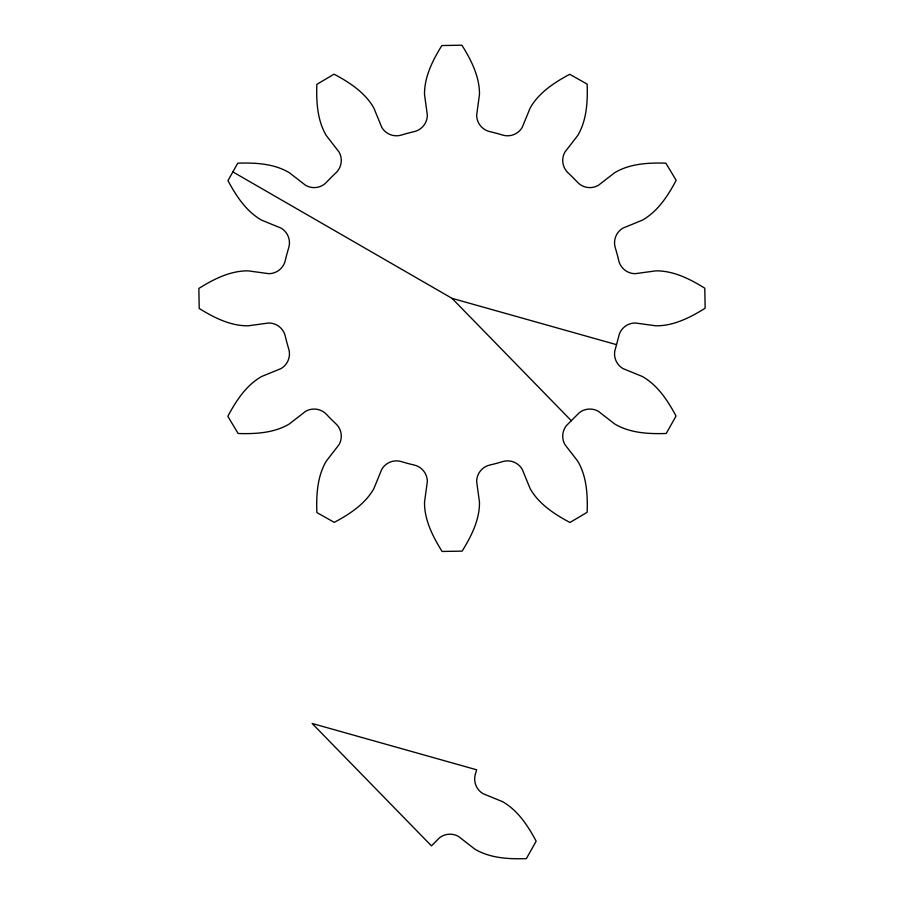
<?xml version="1.0" encoding="UTF-8"?>
<svg xmlns="http://www.w3.org/2000/svg" width="904" height="904" viewBox="0 0 904 904"><rect width="100%" height="100%" fill="white"/><g stroke="black" fill="none" stroke-linecap="round" stroke-linejoin="round"><path stroke-width="1.36" d="M616.528 344.661L619.409 333.825A17.04 17.04 0 0 1 635.196 322.988L655.897 325.813C673.729 325.994 690.362 317.462 705.131 308.23L704.792 288.207C690.102 279.087 673.593 270.669 655.897 270.85L635.196 273.675A17.04 17.04 0 0 1 619.409 262.838L618.698 260.51A173.026 173.026 0 0 0 615.274 247.741L614.731 245.368A17.04 17.04 0 0 1 622.98 228.09L642.326 220.18C657.852 211.423 667.988 195.716 676.169 180.337L665.864 163.161C648.586 162.618 630.077 163.579 614.844 172.585L598.324 185.376A17.04 17.04 0 0 1 579.238 183.885L577.453 182.235A173.014 173.014 0 0 0 568.096 172.879L566.446 171.093A17.04 17.04 0 0 1 564.955 152.008L577.746 135.487C586.809 120.142 587.747 101.497 587.148 84.095L569.723 74.297C554.446 82.467 538.863 92.57 530.151 108.005L522.241 127.351A17.04 17.04 0 0 1 504.963 135.6L502.59 135.058A173.026 173.026 0 0 0 489.821 131.634L487.493 130.922A17.04 17.04 0 0 1 476.657 115.136L479.482 94.434C479.662 76.603 471.131 59.969 461.899 45.2L441.875 45.539C432.756 60.229 424.338 76.738 424.518 94.434L427.343 115.136A17.04 17.04 0 0 1 416.507 130.922L414.179 131.634A173.026 173.026 0 0 0 401.41 135.058L399.037 135.6A17.04 17.04 0 0 1 381.759 127.351L373.849 108.005C365.092 92.49 349.407 82.354 334.039 74.173L316.841 84.366C316.276 101.677 317.225 120.232 326.254 135.487L339.045 152.008A17.04 17.04 0 0 1 337.554 171.093L335.904 172.879A173.014 173.014 0 0 0 326.547 182.235L324.762 183.885A17.04 17.04 0 0 1 305.676 185.376L289.156 172.585C273.81 163.522 255.165 162.584 237.763 163.183L227.966 180.608C236.136 195.885 246.238 211.468 261.674 220.18L281.02 228.09A17.04 17.04 0 0 1 289.269 245.368L288.726 247.741A173.026 173.026 0 0 0 285.302 260.51L284.59 262.838A17.04 17.04 0 0 1 268.804 273.675L248.103 270.85C230.271 270.669 213.638 279.2 198.869 288.432L199.208 308.456C213.898 317.575 230.407 325.994 248.103 325.813L268.804 322.988A17.04 17.04 0 0 1 284.59 333.825L285.302 336.152A173.026 173.026 0 0 0 288.726 348.921L289.269 351.294A17.04 17.04 0 0 1 281.02 368.572L261.674 376.482C246.148 385.24 236.012 400.947 227.831 416.326L238.136 433.502C255.414 434.044 273.923 433.084 289.156 424.078L305.676 411.286A17.04 17.04 0 0 1 324.762 412.778L326.547 414.427A173.014 173.014 0 0 0 335.904 423.784L337.554 425.569A17.04 17.04 0 0 1 339.045 444.655L326.254 461.176C317.191 476.521 316.253 495.166 316.852 512.568L334.277 522.365C349.554 514.195 365.137 504.093 373.849 488.657L381.759 469.312A17.04 17.04 0 0 1 399.037 461.063L401.41 461.605A173.026 173.026 0 0 0 414.179 465.029L416.507 465.741A17.04 17.04 0 0 1 427.343 481.527L424.518 502.228C424.338 520.06 432.869 536.693 442.101 551.463L462.125 551.124C471.244 536.434 479.662 519.924 479.482 502.228L476.657 481.527A17.04 17.04 0 0 1 487.493 465.741L489.821 465.029A173.026 173.026 0 0 0 502.59 461.605L504.963 461.063A17.04 17.04 0 0 1 522.241 469.312L530.151 488.657C538.908 504.172 554.593 514.308 569.961 522.489L587.159 512.297C587.724 494.985 586.775 476.431 577.746 461.176L564.955 444.655A17.04 17.04 0 0 1 566.446 425.569L579.238 412.778A17.04 17.04 0 0 1 598.324 411.286L614.844 424.078C630.19 433.14 648.835 434.078 666.237 433.479L676.034 416.055C667.864 400.777 657.762 385.194 642.326 376.482L622.98 368.572A17.04 17.04 0 0 1 614.731 351.294L616.528 344.661L452 298.331L232.87 171.896M452 298.331L571.317 420.722M475.402 774.061L474.86 776.434A17.04 17.04 0 0 0 483.12 793.712L502.466 801.622C517.902 810.334 528.004 825.917 536.162 841.195L526.365 858.619C508.975 859.218 490.318 858.28 474.973 849.218L458.464 836.426A17.04 17.04 0 0 0 439.367 837.918L431.457 845.861L312.14 723.471L476.668 769.801L475.402 774.061"/></g></svg>
